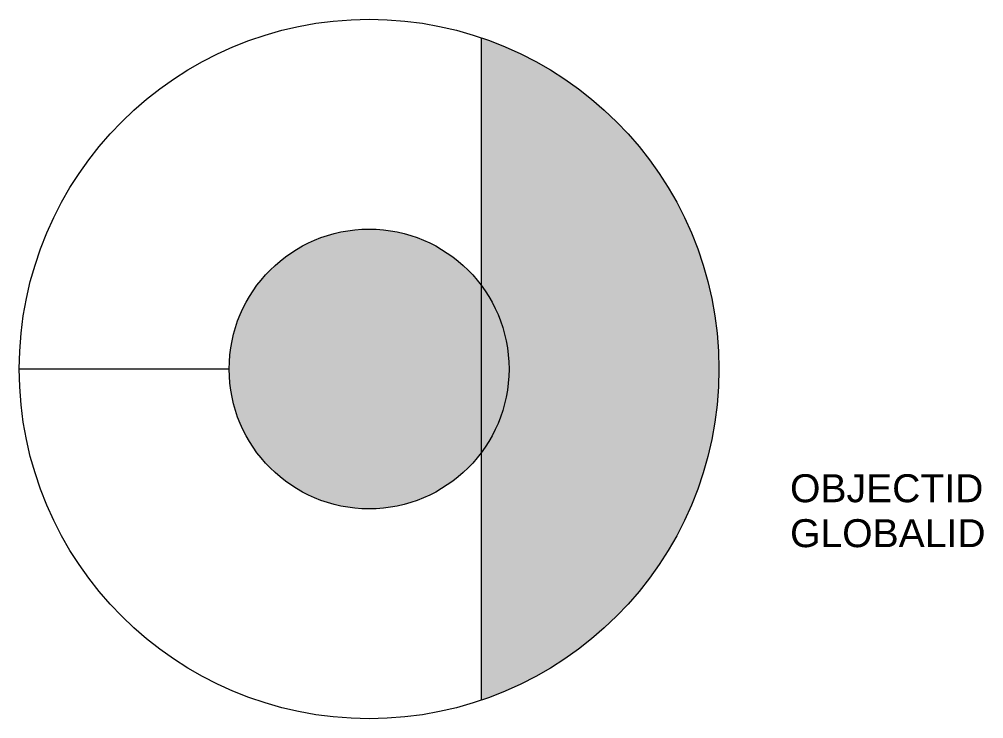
# Model space of a CAD drawing. Header units: feet. Extents: x -0.062 to 0.11, y -0.062 to 0.062.
import ezdxf

# ---------------------------------------------------------------- set-up
doc = ezdxf.new("R2010")
doc.units = ezdxf.units.FT
doc.header["$LTSCALE"] = 50
doc.header["$MEASUREMENT"] = 0
doc.linetypes.add('EESLU', pattern=[2, 1, 1])
doc.styles.get("Standard").update_dxf_attribs({"font": 'arial.ttf'})

msp = doc.modelspace()

# ---------------------------------------------------------------- hatches: boundary and pattern name
at = {"linetype": 'ByBlock', "lineweight": -2}
h = msp.add_hatch(color=0, dxfattribs=at)
h.paths.add_polyline_path([(0.025, 0, -0.162278), (0.02, -0.015), (0.02, -0.05921, 0.321725), (0.0625, 0, 0.321725), (0.02, 0.05921), (0.02, 0.015, -0.162278)])
h.paths.add_polyline_path([(0.02, 0.015), (0.02, -0.015, 0.162278), (0.025, 0, 0.162278)], flags=17)
h.paths.add_polyline_path([(0.02, 0.015, 0.720759), (-0.025, 0, 0.720759), (0.02, -0.015)])

# ---------------------------------------------------------------- linework, layer by layer
at = {"color": 0, "linetype": 'ByBlock', "lineweight": -2}
for p, q in [((0.02, 0.05921), (0.02, -0.05921)), ((-0.025, 0), (-0.0625, 0))]:
    msp.add_line(p, q, dxfattribs=at)
for radius in [0.0625, 0.025]:
    msp.add_circle((0, 0), radius, dxfattribs=at)

# ---------------------------------------------------------------- texts
at = {"color": 0, "linetype": 'EESLU', "flags": 1}
for tag, p in [('OBJECTID', (0.07521, -0.02381)), ('GLOBALID', (0.07521, -0.03184))]:
    msp.add_attdef(tag, p, '', height=0.005, dxfattribs=at)

doc.saveas('drawing.dxf')
